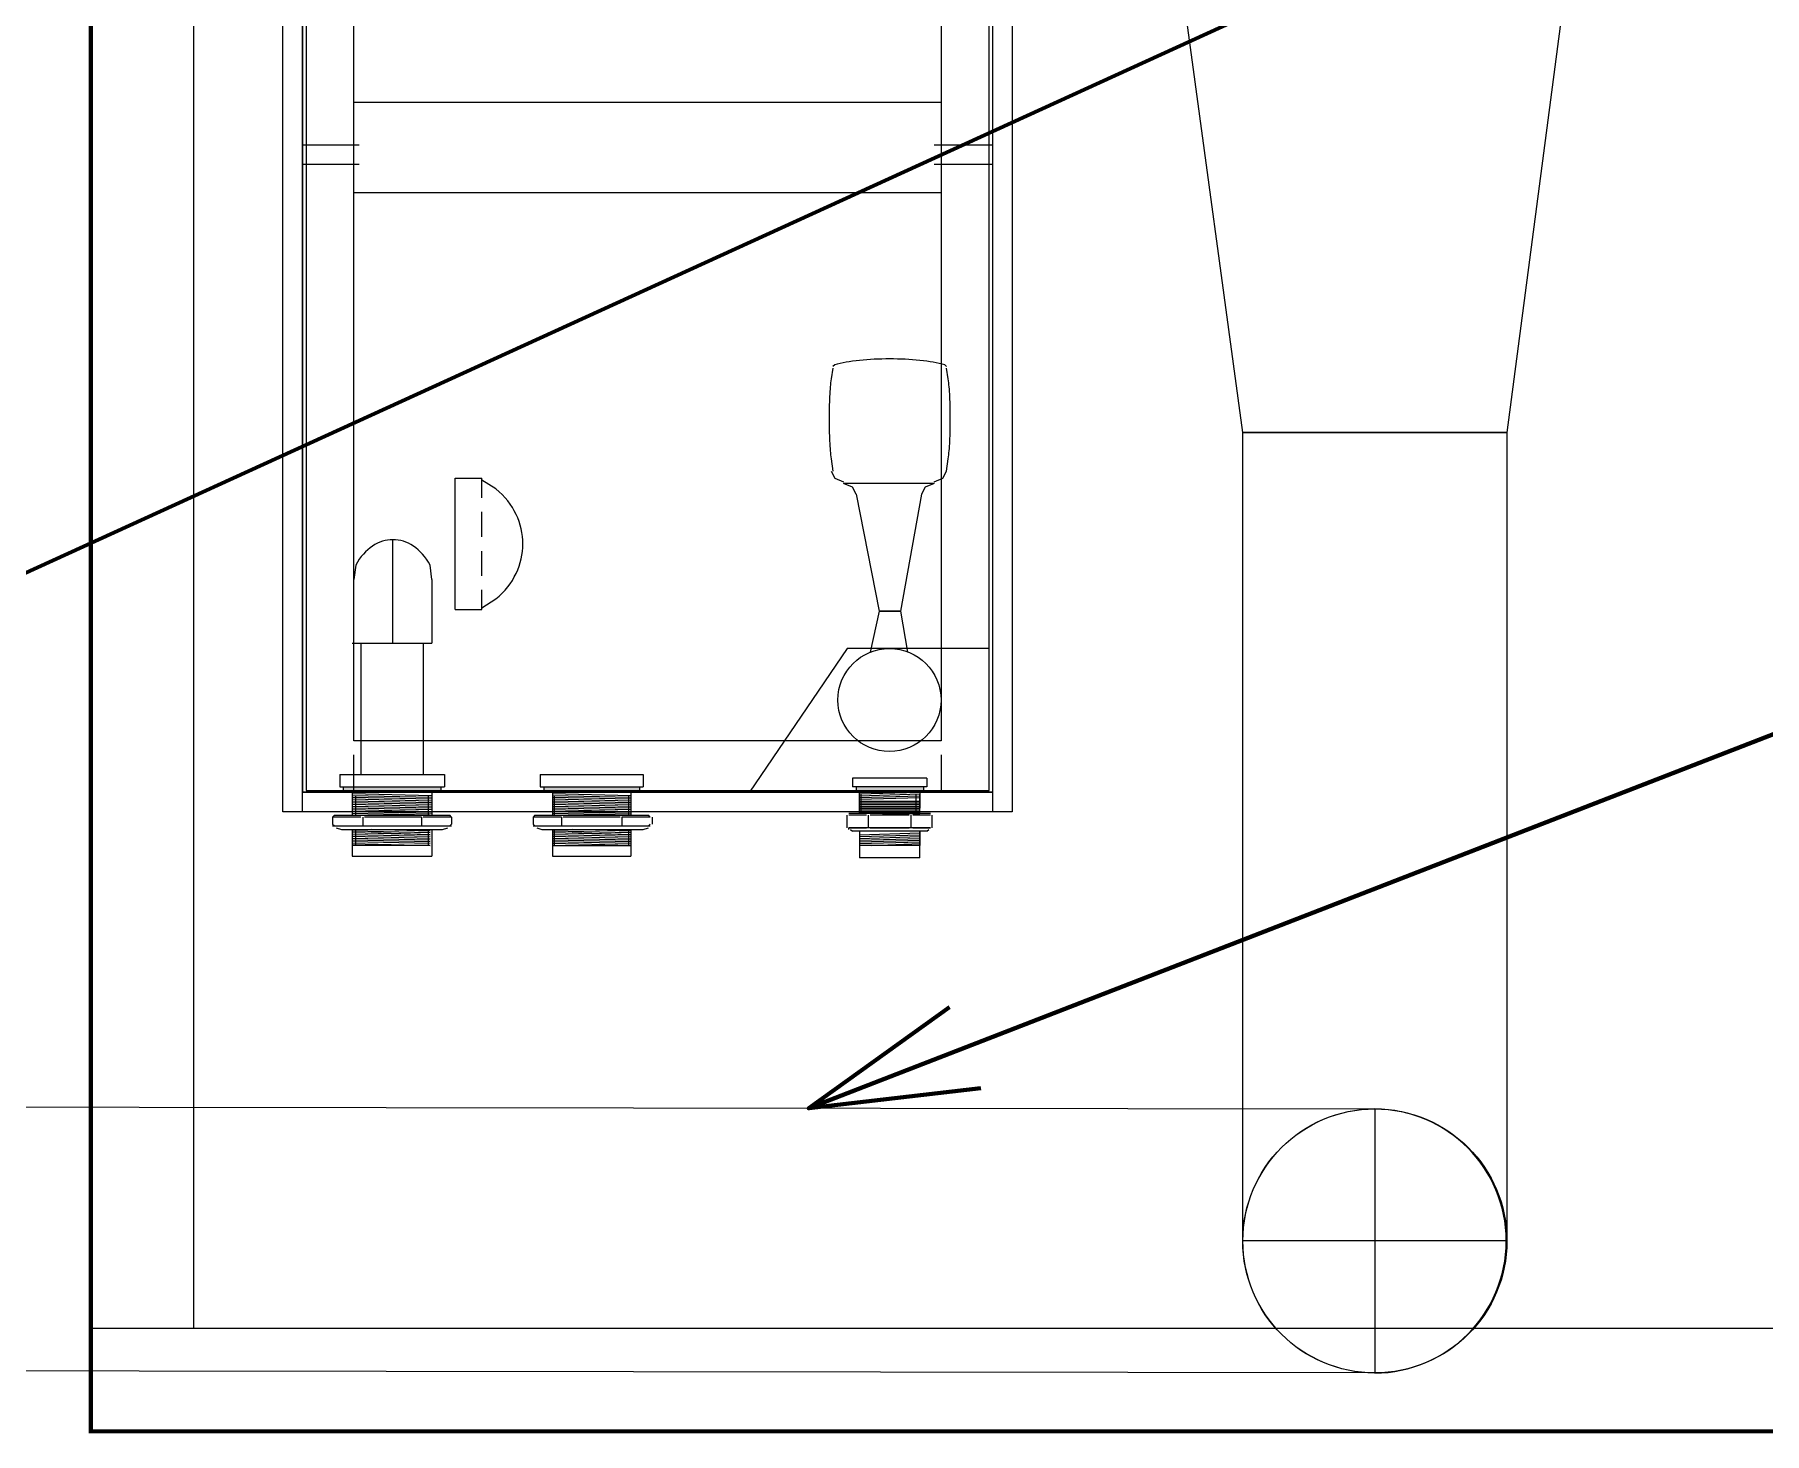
# Model space of a CAD drawing. Header units: millimetres. Extents: x -22441 to 51020, y -26401 to 84849.
# Drawn here: x 41943 to 44007, y 67497 to 69166 of the extents above; entities that cross this region are included whole.
import ezdxf

# ---------------------------------------------------------------- set-up
doc = ezdxf.new("R2010")
doc.units = ezdxf.units.MM
doc.layers.add('SEAS-CCL-DUCT TEXT', color=7, linetype='Continuous')
doc.layers.add('TKS-PEA', color=6, linetype='Continuous')
doc.styles.add('Seas-Arial', font='arial.ttf', dxfattribs={"width": 0.9})
doc.dimstyles.new('HVAC - 100', dxfattribs={"dimscale": 100, "dimtxt": 2, "dimasz": 2, "dimexe": 1, "dimexo": 3, "dimgap": 1.5, "dimtad": 1, "dimdec": 0, "dimzin": 9, "dimdsep": 46, "dimtxsty": 'Seas-Arial', "dimcen": 0, "dimclrd": 256, "dimclre": 256, "dimclrt": 7, "dimadec": 0, "dimazin": 2, "dimtfac": 1, "dimtdec": 0, "dimtofl": 0, "dimtmove": 0, "dimatfit": 3, "dimfxl": 0.5, "dimtolj": 1, "dimtzin": 0, "dimarcsym": 0})

# ---------------------------------------------------------------- blocks, each defined once
blk = doc.blocks.new('A$7E993A17E2E')
at = {"lineweight": -3}
h = blk.add_hatch(color=8, dxfattribs=at)
h.dxf.hatch_style = 2
h.paths.add_polyline_path([(-993.4, 5518.6), (-953.2, 5524.9), (-953.2, 5518.6)])
h = blk.add_hatch(color=8, dxfattribs=at)
h.dxf.hatch_style = 2
h.paths.add_polyline_path([(-993.4, 5518.6), (-993.4, 5524.9), (-953.2, 5524.9)])
h = blk.add_hatch(color=8, dxfattribs=at)
h.dxf.hatch_style = 2
h.paths.add_polyline_path([(-953.2, 5518.6), (-913, 5524.9), (-913, 5518.6)])
h = blk.add_hatch(color=8, dxfattribs=at)
h.dxf.hatch_style = 2
h.paths.add_polyline_path([(-953.2, 5518.6), (-953.2, 5524.9), (-913, 5524.9)])
h = blk.add_hatch(color=8, dxfattribs=at)
h.dxf.hatch_style = 2
h.paths.add_polyline_path([(-654.7, 5518.6), (-597.6, 5524.9), (-597.6, 5518.6)])
h = blk.add_hatch(color=8, dxfattribs=at)
h.dxf.hatch_style = 2
h.paths.add_polyline_path([(-654.7, 5518.6), (-654.7, 5524.9), (-597.6, 5524.9)])
h = blk.add_hatch(color=8, dxfattribs=at)
h.dxf.hatch_style = 2
h.paths.add_polyline_path([(-597.6, 5518.6), (-540.4, 5524.9), (-540.4, 5518.6)])
h = blk.add_hatch(color=8, dxfattribs=at)
h.dxf.hatch_style = 2
h.paths.add_polyline_path([(-597.6, 5518.6), (-597.6, 5524.9), (-540.4, 5524.9)])
h = blk.add_hatch(color=8, dxfattribs=at)
h.dxf.hatch_style = 2
h.paths.add_polyline_path([(-417.7, 5518.6), (-360.5, 5524.9), (-360.5, 5518.6)])
h = blk.add_hatch(color=8, dxfattribs=at)
h.dxf.hatch_style = 2
h.paths.add_polyline_path([(-417.7, 5518.6), (-417.7, 5524.9), (-360.5, 5524.9)])
h = blk.add_hatch(color=8, dxfattribs=at)
h.dxf.hatch_style = 2
h.paths.add_polyline_path([(-360.5, 5518.6), (-301.3, 5524.9), (-301.3, 5518.6)])
h = blk.add_hatch(color=8, dxfattribs=at)
h.dxf.hatch_style = 2
h.paths.add_polyline_path([(-360.5, 5518.6), (-360.5, 5524.9), (-301.3, 5524.9)])
at = {"color": 8, "lineweight": -3}
for points in [[(-3000, 0), (-3000, 6287.6), (0, 6287.6), (0, 0)], [(-2877.2, 55.7), (-2877.2, 6164.8), (-122.8, 6164.8), (-122.8, 55.7)], [(-1689.4, 6060.4), (-1374.4, 6060.4), (-1374.4, 5095.7), (-1689.4, 5095.7)], [(-256.8, 5522.8), (-1071.7, 5522.8), (-1071.7, 4005.2), (-256.8, 4005.2)], [(-1014.6, 5463.5), (-314, 5463.5), (-314, 4064.4), (-1014.6, 4064.4)], [(-965.9, 5309), (-940.5, 5309)], [(-1306.5, 4595.1), (-1755, 4595.7), (-1689.4, 5095.7), (-1374.4, 5095.7)], [(-1014.6, 4809.5), (-314, 4809.5), (-314, 4701.5), (-1014.6, 4701.5)]]:
    blk.add_lwpolyline(points, close=True, dxfattribs=at)
for points in [[(0, 6287.6), (-3000, 6287.6), (-3000, 6164.8), (0, 6164.8)], [(-989.2, 5603.2), (-989.2, 5571.5), (-989.2, 5588.4)], [(-989.2, 5603.2), (-917.2, 5603.2)], [(-917.2, 5571.5), (-917.2, 5603.2)], [(-551, 5601.1), (-644.2, 5601.1)], [(-644.2, 5569.4), (-644.2, 5601.1)], [(-551, 5569.4), (-551, 5601.1)], [(-311.8, 5601.1), (-407.1, 5601.1)], [(-407.1, 5569.4), (-407.1, 5601.1)], [(-311.8, 5569.4), (-311.8, 5601.1)], [(-932, 5588.4), (-989.2, 5586.3)], [(-989.2, 5588.4), (-917.2, 5588.4)], [(-917.2, 5586.3), (-989.2, 5584.2)], [(-917.2, 5584.2), (-989.2, 5582.1)], [(-917.2, 5582.1), (-989.2, 5580)], [(-917.2, 5580), (-989.2, 5577.8)], [(-917.2, 5577.8), (-989.2, 5575.7)], [(-917.2, 5575.7), (-989.2, 5573.6)], [(-551, 5588.4), (-644.2, 5588.4)], [(-644.2, 5588.4), (-551, 5586.3)], [(-644.2, 5586.3), (-551, 5584.2)], [(-644.2, 5584.2), (-551, 5582.1)], [(-644.2, 5582.1), (-551, 5580)], [(-644.2, 5580), (-551, 5577.8)], [(-644.2, 5577.8), (-551, 5575.7)], [(-644.2, 5575.7), (-551, 5573.6)], [(-644.2, 5575.7), (-574.3, 5573.6)], [(-644.2, 5573.6), (-551, 5571.5)], [(-642, 5588.4), (-642, 5569.4)], [(-553.1, 5588.4), (-553.1, 5569.4)], [(-311.8, 5586.3), (-405, 5588.4), (-311.8, 5588.4)], [(-405, 5586.3), (-311.8, 5584.2)], [(-405, 5584.2), (-311.8, 5582.1)], [(-405, 5582.1), (-311.8, 5580)], [(-405, 5580), (-311.8, 5577.8)], [(-405, 5577.8), (-311.8, 5575.7)], [(-405, 5575.7), (-311.8, 5573.6)], [(-405, 5575.7), (-335.1, 5573.6)], [(-405, 5573.6), (-311.8, 5571.5)], [(-402.9, 5588.4), (-402.9, 5569.4)], [(-316.1, 5588.4), (-316.1, 5569.4)], [(-1004, 5567.3), (-1004, 5552.4)], [(-980.7, 5567.3), (-1001.9, 5567.3)], [(-1001.9, 5567.3), (-904.5, 5567.3)], [(-1001.9, 5552.4), (-980.7, 5552.4)], [(-997.6, 5571.5), (-999.8, 5569.4)], [(-997.6, 5571.5), (-908.7, 5571.5)], [(-978.6, 5567.3), (-978.6, 5552.4)], [(-929.9, 5567.3), (-976.5, 5567.3)], [(-976.5, 5552.4), (-929.9, 5552.4)], [(-927.8, 5567.3), (-927.8, 5552.4)], [(-904.5, 5567.3), (-925.7, 5567.3)], [(-925.7, 5552.4), (-904.5, 5552.4)], [(-906.6, 5569.4), (-908.7, 5571.5)], [(-904.5, 5569.4), (-904.5, 5567.3), (-906.6, 5567.3)], [(-902.4, 5567.3), (-902.4, 5552.4)], [(-669.6, 5554.6), (-669.6, 5563)], [(-665.3, 5565.1), (-667.4, 5563)], [(-633.6, 5565.1), (-667.4, 5565.1)], [(-667.4, 5554.6), (-665.3, 5552.4)], [(-667.4, 5554.6), (-633.6, 5554.6)], [(-659, 5569.4), (-665.3, 5567.3)], [(-529.9, 5565.1), (-665.3, 5565.1)], [(-529.9, 5552.4), (-665.3, 5552.4)], [(-538.3, 5569.4), (-659, 5569.4)], [(-644.2, 5571.5), (-574.3, 5569.4)], [(-644.2, 5552.4), (-551, 5550.3)], [(-644.2, 5524.9), (-644.2, 5552.4)], [(-642, 5552.4), (-642, 5529.2)], [(-633.6, 5554.6), (-633.6, 5565.1)], [(-563.7, 5565.1), (-565.8, 5565.1), (-567.8, 5565.1), (-569.8, 5565.1), (-571.8, 5565.1), (-573.8, 5565.1), (-575.8, 5565.1), (-577.7, 5565.1), (-579.7, 5565.1), (-581.7, 5565.1), (-583.7, 5565.1), (-585.7, 5565.1), (-587.7, 5565.1), (-589.6, 5565.1), (-591.6, 5565.1), (-593.6, 5565.1), (-595.6, 5565.1), (-597.6, 5565.1), (-599.6, 5565.1), (-601.6, 5565.1), (-603.5, 5565.1), (-605.5, 5565.1), (-607.5, 5565.1), (-609.5, 5565.1), (-611.5, 5565.1), (-613.5, 5565.1), (-615.4, 5565.1), (-617.4, 5565.1), (-619.4, 5565.1), (-621.4, 5565.1), (-623.4, 5565.1), (-625.4, 5565.1), (-627.3, 5565.1), (-629.3, 5565.1), (-631.5, 5565.1)], [(-631.5, 5554.6), (-629.3, 5554.6), (-627.3, 5554.6), (-625.4, 5554.6), (-623.4, 5554.6), (-621.4, 5554.6), (-619.4, 5554.6), (-617.4, 5554.6), (-615.4, 5554.6), (-613.5, 5554.6), (-611.5, 5554.6), (-609.5, 5554.6), (-607.5, 5554.6), (-605.5, 5554.6), (-603.5, 5554.6), (-601.6, 5554.6), (-599.6, 5554.6), (-597.6, 5554.6), (-595.6, 5554.6), (-593.6, 5554.6), (-591.6, 5554.6), (-589.6, 5554.6), (-587.7, 5554.6), (-585.7, 5554.6), (-583.7, 5554.6), (-581.7, 5554.6), (-579.7, 5554.6), (-577.7, 5554.6), (-575.8, 5554.6), (-573.8, 5554.6), (-571.8, 5554.6), (-569.8, 5554.6), (-567.8, 5554.6), (-565.8, 5554.6), (-563.7, 5554.6)], [(-561.6, 5554.6), (-561.6, 5565.1)], [(-527.7, 5565.1), (-561.6, 5565.1)], [(-561.6, 5554.6), (-527.7, 5554.6)], [(-553.1, 5552.4), (-553.1, 5529.2)], [(-551, 5524.9), (-551, 5552.4)], [(-532, 5567.3), (-538.3, 5569.4)], [(-527.7, 5563), (-529.9, 5565.1)], [(-529.9, 5552.4), (-527.7, 5554.6)], [(-527.7, 5554.6), (-527.7, 5563)], [(-428.3, 5565.1), (-430.4, 5563)], [(-396.5, 5565.1), (-430.4, 5565.1)], [(-430.4, 5554.6), (-430.4, 5563)], [(-430.4, 5554.6), (-428.3, 5552.4)], [(-430.4, 5554.6), (-396.5, 5554.6)], [(-290.7, 5565.1), (-428.3, 5565.1)], [(-290.7, 5552.4), (-428.3, 5552.4)], [(-419.8, 5569.4), (-426.1, 5567.3)], [(-299.1, 5569.4), (-419.8, 5569.4)], [(-407.1, 5524.9), (-407.1, 5552.4)], [(-405, 5571.5), (-335.1, 5569.4)], [(-405, 5552.4), (-311.8, 5550.3)], [(-402.9, 5552.4), (-402.9, 5529.2)], [(-326.7, 5565.1), (-328.8, 5565.1), (-330.8, 5565.1), (-332.7, 5565.1), (-334.7, 5565.1), (-336.7, 5565.1), (-338.7, 5565.1), (-340.7, 5565.1), (-342.7, 5565.1), (-344.6, 5565.1), (-346.6, 5565.1), (-348.6, 5565.1), (-350.6, 5565.1), (-352.6, 5565.1), (-354.6, 5565.1), (-356.5, 5565.1), (-358.5, 5565.1), (-360.5, 5565.1), (-362.5, 5565.1), (-364.5, 5565.1), (-366.5, 5565.1), (-368.5, 5565.1), (-370.4, 5565.1), (-372.4, 5565.1), (-374.4, 5565.1), (-376.4, 5565.1), (-378.4, 5565.1), (-380.4, 5565.1), (-382.3, 5565.1), (-384.3, 5565.1), (-386.3, 5565.1), (-388.3, 5565.1), (-390.3, 5565.1), (-392.3, 5565.1), (-394.4, 5565.1)], [(-394.4, 5554.6), (-394.4, 5565.1)], [(-394.4, 5554.6), (-392.3, 5554.6), (-390.3, 5554.6), (-388.3, 5554.6), (-386.3, 5554.6), (-384.3, 5554.6), (-382.3, 5554.6), (-380.4, 5554.6), (-378.4, 5554.6), (-376.4, 5554.6), (-374.4, 5554.6), (-372.4, 5554.6), (-370.4, 5554.6), (-368.5, 5554.6), (-366.5, 5554.6), (-364.5, 5554.6), (-362.5, 5554.6), (-360.5, 5554.6), (-358.5, 5554.6), (-356.5, 5554.6), (-354.6, 5554.6), (-352.6, 5554.6), (-350.6, 5554.6), (-348.6, 5554.6), (-346.6, 5554.6), (-344.6, 5554.6), (-342.7, 5554.6), (-340.7, 5554.6), (-338.7, 5554.6), (-336.7, 5554.6), (-334.7, 5554.6), (-332.7, 5554.6), (-330.8, 5554.6), (-328.8, 5554.6), (-326.7, 5554.6)], [(-324.5, 5554.6), (-324.5, 5565.1)], [(-288.6, 5565.1), (-322.4, 5565.1)], [(-322.4, 5554.6), (-288.6, 5554.6)], [(-316.1, 5552.4), (-316.1, 5529.2)], [(-311.8, 5524.9), (-311.8, 5552.4)], [(-292.8, 5567.3), (-299.1, 5569.4)], [(-288.6, 5563), (-290.7, 5565.1)], [(-290.7, 5552.4), (-288.6, 5554.6)], [(-288.6, 5554.6), (-288.6, 5563)], [(-1099.2, 3977.6), (-1099.2, 5548.2)], [(-1099.2, 5548.2), (-229.3, 5548.2)], [(-1076, 3977.6), (-1076, 5548.2)], [(-1001.9, 5550.3), (-904.5, 5550.3)], [(-944.7, 5550.3), (-989.2, 5550.3)], [(-989.2, 5550.3), (-989.2, 5527)], [(-917.2, 5548.2), (-989.2, 5548.2)], [(-917.2, 5546.1), (-989.2, 5546.1)], [(-989.2, 5524.9), (-989.2, 5544)], [(-917.2, 5544), (-989.2, 5544)], [(-917.2, 5541.9), (-989.2, 5541.9)], [(-917.2, 5539.7), (-989.2, 5539.7)], [(-917.2, 5537.6), (-989.2, 5537.6)], [(-917.2, 5535.5), (-989.2, 5535.5)], [(-917.2, 5533.4), (-989.2, 5531.3)], [(-917.2, 5531.3), (-989.2, 5529.2)], [(-984.9, 5550.3), (-984.9, 5527)], [(-919.3, 5550.3), (-919.3, 5527)], [(-917.2, 5550.3), (-917.2, 5524.9)], [(-644.2, 5550.3), (-551, 5548.2)], [(-644.2, 5548.2), (-551, 5546.1)], [(-644.2, 5546.1), (-551, 5544)], [(-644.2, 5544), (-551, 5541.9)], [(-644.2, 5541.9), (-551, 5539.7)], [(-644.2, 5539.7), (-551, 5537.6)], [(-644.2, 5537.6), (-551, 5535.5)], [(-644.2, 5535.5), (-551, 5533.4)], [(-644.2, 5533.4), (-551, 5531.3)], [(-644.2, 5531.3), (-551, 5529.2)], [(-407.1, 5550.3), (-311.8, 5548.2)], [(-407.1, 5548.2), (-311.8, 5546.1)], [(-407.1, 5546.1), (-311.8, 5544)], [(-407.1, 5544), (-311.8, 5541.9)], [(-407.1, 5541.9), (-311.8, 5539.7)], [(-407.1, 5539.7), (-311.8, 5537.6)], [(-407.1, 5537.6), (-311.8, 5535.5)], [(-407.1, 5535.5), (-311.8, 5533.4)], [(-407.1, 5533.4), (-311.8, 5531.3)], [(-407.1, 5531.3), (-311.8, 5529.2)], [(-252.6, 5548.2), (-252.6, 4000.9)], [(-229.3, 5548.2), (-229.3, 3977.6)], [(-1076, 4000.9), (-252.6, 4000.9), (-252.6, 5524.9), (-1076, 5524.9)], [(-1076, 5524.9), (-252.6, 5524.9)], [(-1014.6, 5480.5), (-1014.6, 5524.9)], [(-997.6, 5508), (-997.6, 5518.6)], [(-997.6, 5518.6), (-908.7, 5518.6)], [(-993.4, 5518.6), (-993.4, 5524.9)], [(-993.4, 5524.9), (-913, 5524.9)], [(-917.2, 5529.2), (-989.2, 5527)], [(-917.2, 5527), (-987.1, 5524.9)], [(-913, 5518.6), (-913, 5524.9)], [(-908.7, 5508), (-908.7, 5518.6)], [(-902.4, 5353.5), (-786, 5524.9)], [(-536.2, 5518.6), (-659, 5518.6)], [(-659, 5503.8), (-659, 5518.6)], [(-540.4, 5524.9), (-654.7, 5524.9)], [(-654.7, 5518.6), (-654.7, 5524.9)], [(-644.2, 5529.2), (-551, 5527)], [(-540.4, 5518.6), (-540.4, 5524.9)], [(-536.2, 5503.8), (-536.2, 5518.6)], [(-297, 5518.6), (-421.9, 5518.6)], [(-421.9, 5503.8), (-421.9, 5518.6)], [(-301.3, 5524.9), (-417.7, 5524.9)], [(-417.7, 5518.6), (-417.7, 5524.9)], [(-407.1, 5529.2), (-311.8, 5527)], [(-314, 5524.9), (-314, 5480.5)], [(-301.3, 5518.6), (-301.3, 5524.9)], [(-297, 5503.8), (-297, 5518.6)], [(-997.6, 5508), (-908.7, 5508)], [(-536.2, 5503.8), (-659, 5503.8)], [(-297, 5503.8), (-421.9, 5503.8)], [(-396.5, 5347.1), (-396.5, 5503.8)], [(-322.4, 5347.1), (-322.4, 5503.8)], [(-1014.6, 5463.5), (-959.5, 5463.5)], [(-927.8, 5463.5), (-866.4, 5463.5)], [(-834.7, 5463.5), (-773.3, 5463.5)], [(-741.5, 5463.5), (-680.1, 5463.5)], [(-648.4, 5463.5), (-587, 5463.5)], [(-555.3, 5463.5), (-491.8, 5463.5)], [(-462.1, 5463.5), (-398.6, 5463.5)], [(-369, 5463.5), (-314, 5463.5)], [(-1071.7, 5353.5), (-902.4, 5353.5)], [(-991.3, 5169.3), (-965.9, 5309), (-974.4, 5357.7)], [(-913, 5169.3), (-940.5, 5309), (-929.9, 5357.7)], [(-311.8, 5347.1), (-407.1, 5347.1)], [(-407.1, 5270.9), (-407.1, 5347.1)], [(-360.5, 5347.1), (-360.5, 5224.4)], [(-466.4, 5304.8), (-483.3, 5294.2), (-487.2, 5290.8), (-490.8, 5287.3), (-494.3, 5283.7), (-497.4, 5279.9), (-500.3, 5276.1), (-503, 5272.1), (-505.3, 5268), (-507.5, 5263.8), (-509.4, 5259.6), (-511, 5255.3), (-512.4, 5250.9), (-513.5, 5246.5), (-514.4, 5242.1), (-515.1, 5237.6), (-515.4, 5233.1), (-515.6, 5228.6), (-515.4, 5224.1), (-515.1, 5219.6), (-514.4, 5215.1), (-513.5, 5210.7), (-512.4, 5206.3), (-511, 5201.9), (-509.4, 5197.6), (-507.5, 5193.4), (-505.3, 5189.2), (-503, 5185.1), (-500.3, 5181.1), (-497.4, 5177.3), (-494.3, 5173.5), (-490.8, 5169.8), (-487.2, 5166.3), (-483.3, 5163), (-466.4, 5152.4)], [(-466.4, 5306.9), (-466.4, 5283.6)], [(-434.6, 5306.9), (-466.4, 5306.9)], [(-434.6, 5306.9), (-434.6, 5150.3)], [(-466.4, 5266.7), (-466.4, 5237.1)], [(-407.1, 5270.9), (-405, 5254), (-402.9, 5250.3), (-400.6, 5246.9), (-398.2, 5243.7), (-395.8, 5240.7), (-393.2, 5238), (-390.5, 5235.5), (-387.8, 5233.2), (-384.9, 5231.2), (-382, 5229.4), (-379.1, 5227.9), (-376.1, 5226.6), (-373, 5225.5), (-369.9, 5224.7), (-366.8, 5224.1), (-363.7, 5223.7), (-360.5, 5223.6), (-357.4, 5223.7), (-354.2, 5224.1), (-351.1, 5224.7), (-348, 5225.5), (-345, 5226.6), (-342, 5227.9), (-339, 5229.4), (-336.1, 5231.2), (-333.3, 5233.2), (-330.5, 5235.5), (-327.8, 5238), (-325.3, 5240.7), (-322.8, 5243.7), (-320.4, 5246.9), (-318.2, 5250.3), (-316.1, 5254), (-314, 5270.9)], [(-466.4, 5220.1), (-466.4, 5190.5)], [(-1006.1, 5156.6), (-995.5, 5160.9), (-991.3, 5169.3)], [(-913, 5169.3), (-908.7, 5160.9), (-898.2, 5156.6)], [(-466.4, 5173.6), (-466.4, 5150.3)], [(-1006.1, 5154.5), (-1016.7, 5150.3), (-1020.9, 5141.8), (-1023, 5127), (-1023.3, 5124.8), (-1023.6, 5122.5), (-1023.9, 5120), (-1024.1, 5117.4), (-1024.4, 5114.7), (-1024.6, 5111.8), (-1024.8, 5108.9), (-1024.9, 5105.8), (-1025.1, 5102.7), (-1025.2, 5099.5), (-1025.3, 5096.2), (-1025.4, 5092.9), (-1025.5, 5089.6), (-1025.5, 5086.2), (-1025.5, 5082.8), (-1025.5, 5079.4), (-1025.5, 5076), (-1025.5, 5072.6), (-1025.5, 5069.2), (-1025.4, 5065.8), (-1025.3, 5062.5), (-1025.2, 5059.2), (-1025.1, 5056.1), (-1024.9, 5052.9), (-1024.8, 5049.9), (-1024.6, 5046.9), (-1024.4, 5044.1), (-1024.1, 5041.3), (-1023.9, 5038.7), (-1023.6, 5036.3), (-1023.3, 5033.9), (-1023, 5031.7), (-1020.9, 5019)], [(-1006.1, 5156.6), (-898.2, 5156.6)], [(-883.3, 5141.8), (-887.6, 5150.3), (-898.2, 5154.5)], [(-885.5, 5019), (-883.3, 5031.7), (-883, 5033.9), (-882.7, 5036.3), (-882.5, 5038.7), (-882.2, 5041.3), (-882, 5044.1), (-881.8, 5046.9), (-881.6, 5049.9), (-881.4, 5052.9), (-881.3, 5056.1), (-881.2, 5059.2), (-881.1, 5062.5), (-881, 5065.8), (-880.9, 5069.2), (-880.9, 5072.6), (-880.8, 5076), (-880.8, 5079.4), (-880.8, 5082.8), (-880.9, 5086.2), (-880.9, 5089.6), (-881, 5092.9), (-881.1, 5096.2), (-881.2, 5099.5), (-881.3, 5102.7), (-881.4, 5105.8), (-881.6, 5108.9), (-881.8, 5111.8), (-882, 5114.7), (-882.2, 5117.4), (-882.5, 5120), (-882.7, 5122.5), (-883, 5124.8), (-883.3, 5127), (-885.5, 5141.8)], [(-434.6, 5150.3), (-466.4, 5150.3)], [(-1020.9, 5016.9), (-1018.8, 5014.8), (-1015.7, 5014), (-1012.3, 5013.2), (-1008.8, 5012.5), (-1005.2, 5011.8), (-1001.4, 5011.2), (-997.4, 5010.6), (-993.4, 5010.1), (-989.2, 5009.6), (-984.9, 5009.2), (-980.5, 5008.9), (-976.1, 5008.6), (-971.6, 5008.3), (-967, 5008.1), (-962.4, 5008), (-957.8, 5007.9), (-953.2, 5007.9), (-948.6, 5007.9), (-943.9, 5008), (-939.3, 5008.1), (-934.8, 5008.3), (-930.3, 5008.6), (-925.8, 5008.9), (-921.5, 5009.2), (-917.2, 5009.6), (-913, 5010.1), (-908.9, 5010.6), (-905, 5011.2), (-901.2, 5011.8), (-897.5, 5012.5), (-894, 5013.2), (-890.7, 5014), (-887.6, 5014.8), (-885.5, 5016.9)], [(-1006.1, 4775.6), (-1076, 4775.6)], [(-252.6, 4775.6), (-320.3, 4775.6)], [(-1006.1, 4752.3), (-1076, 4752.3)], [(-252.6, 4752.3), (-320.3, 4752.3)]]:
    blk.add_lwpolyline(points, dxfattribs=at)
for centre, radius in [((-1531.9, 6060.4), 157.5), ((-952.9, 5414.9), 61.5)]:
    blk.add_circle(centre, radius, dxfattribs=at)

msp = doc.modelspace()

# ---------------------------------------------------------------- block references
at = {"layer": 'SEAS-CCL-DUCT TEXT', "rotation": 180}
msp.add_blockref('A$7E993A17E2E', (42010, 73787.3), dxfattribs=at)

# ---------------------------------------------------------------- next in the draw order: linework, layer by layer
at = {"color": 1}
msp.add_lwpolyline([(42010, 73787.3, 5, 5, 0), (45010, 73787.3, 5, 5, 0), (45010, 67499.7, 5, 5, 0), (42010, 67499.7, 5, 5, 0)], format="xyseb", close=True, dxfattribs=at)
at = {"color": 8, "lineweight": -3}
msp.add_circle((43542.1, 67726.9), 157.5, dxfattribs=at)
at = {"layer": 'TKS-PEA'}
msp.add_lwpolyline([(43541.9, 67884.4), (43541.8, 67569.4), (39708.5, 67574.7), (39708.5, 67889.7)], close=True, dxfattribs=at)
msp.add_arc((43541.1, 67726.8), 157.6, 270.2907, 89.7093, dxfattribs=at)

# ---------------------------------------------------------------- next in the draw order: leaders
at = {"color": 8}
for points in [[(41404.7, 68283.2), (46147.8, 70449.5), (48187.4, 70449.5)], [(42866.7, 67885.3), (46147.8, 69158.2), (48033.3, 69158.2)]]:
    msp.add_leader(points, dimstyle='HVAC - 100', override={"dimtxt": 2, "dimasz": 2, "dimgap": 1.5, "dimtad": 1, "dimclrd": 256, "dimldrblk": 'Open30', "dimlwd": 65534}, dxfattribs=at)

doc.saveas('drawing.dxf')
